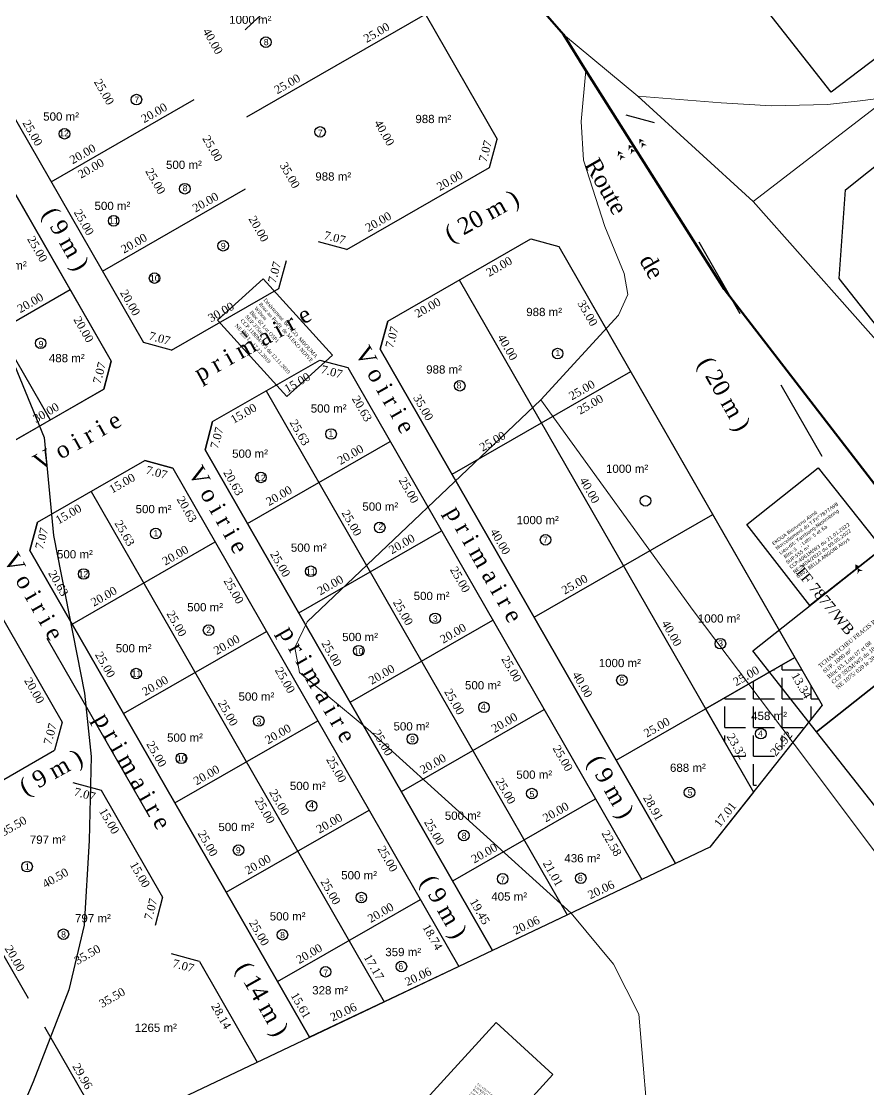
# Model space of a CAD drawing. Header units: millimetres. Extents: x 587399 to 927168, y 438565 to 1444955.
# Drawn here: x 589322.8 to 589528.3, y 444132 to 444391.2 of the extents above; entities that cross this region are included whole.
import ezdxf
from ezdxf.enums import TextEntityAlignment as Align

# ---------------------------------------------------------------- set-up
doc = ezdxf.new("R2010")
doc.units = ezdxf.units.MM
doc.header["$LTSCALE"] = 2
for name, color, linetype, lineweight in [('cH2O_intermitent', 140, 'Continuous', 30), ('drains_fossés', 120, 'Continuous', 20), ('Numérotation', 6, 'Continuous', 9), ('Roads_main1', 10, 'Continuous', 100), ('Roads_others', 24, 'Continuous', 9)]:
    doc.layers.add(name, color=color, linetype=linetype, lineweight=lineweight)
for name, color, linetype in [('Cotation Linéaire', 255, 'Continuous'), ('Cotation Surface', 7, 'Continuous'), ('Div_Cont', 1, 'Continuous'), ('EdfHT_s', 7, 'Continuous'), ('end maj 26 02 2021', 7, 'Continuous')]:
    doc.layers.add(name, color=color, linetype=linetype)
doc.styles.get("Standard").update_dxf_attribs({"font": 'arial.ttf'})
doc.styles.add('Times 1.0', font='times.ttf', dxfattribs={"width": 0.99, "height": 1})
doc.styles.add('Times 5.0', font='times.ttf', dxfattribs={"width": 0.99, "height": 2.5})

# ---------------------------------------------------------------- blocks, each defined once
blk = doc.blocks.new('GeoEdfHT')
for points in [[(-0.75, 0), (0, 0.5), (0, -0.5), (-0.25, 0)], [(0, 0), (0.75, 0.5), (0.75, -0.5), (0.5, 0)]]:
    blk.add_solid(points)

msp = doc.modelspace()

# ---------------------------------------------------------------- hatches: boundary and pattern name
h = msp.add_hatch()
h.set_pattern_fill('ANGLE', color=5, style=0)
h.set_pattern_definition([(1e-12, (2082.8274, -15379.142), (-2e-13, 6.985), [5.08, -1.905]), (90, (2082.8274, -15379.142), (-6.985, -2e-13), [5.08, -1.905])])
h.paths.add_polyline_path([(589517.079, 444225.312), (589515.846, 444227.459), (589514.888, 444226.689), (589512.95, 444225.038), (589511.016, 444223.294), (589509.109, 444221.469), (589507.249, 444219.574), (589505.459, 444217.622), (589503.757, 444215.624), (589502.15, 444213.592), (589500.642, 444211.538), (589499.236, 444209.473), (589498.249, 444207.902), (589500.261, 444204.4), (589501.153, 444206.019), (589502.301, 444207.906), (589503.545, 444209.771), (589504.88, 444211.608), (589506.303, 444213.414), (589507.81, 444215.183), (589509.396, 444216.912), (589511.049, 444218.59), (589512.754, 444220.208), (589513.72, 444221.065)])
h.paths.add_polyline_path([(589512.95, 444225.038), (589514.888, 444226.689), (589515.846, 444227.459), (589514.042, 444230.599), (589513.509, 444230.156), (589511.402, 444228.321), (589509.279, 444226.38), (589507.169, 444224.347), (589505.102, 444222.236), (589503.108, 444220.06), (589502.683, 444219.561, -0.2957019), (589503.442, 444218.39, -0.7430948), (589501.089, 444217.681), (589499.419, 444215.577), (589497.738, 444213.305), (589496.322, 444211.257), (589498.249, 444207.902), (589499.236, 444209.473), (589500.642, 444211.538), (589502.15, 444213.592), (589503.757, 444215.624), (589505.459, 444217.622), (589507.249, 444219.574), (589509.109, 444221.469), (589511.016, 444223.294)])
h.paths.add_polyline_path([(589511.402, 444228.321), (589513.509, 444230.156), (589514.042, 444230.599), (589512.248, 444233.723), (589512.13, 444233.623), (589509.853, 444231.604), (589507.541, 444229.467), (589505.229, 444227.226), (589502.956, 444224.898), (589500.757, 444222.498), (589498.665, 444220.045), (589496.689, 444217.561), (589494.835, 444215.073), (589494.448, 444214.52), (589496.322, 444211.257), (589497.738, 444213.305), (589499.419, 444215.577), (589501.089, 444217.681, -0.1473845), (589500.876, 444218.39, -0.5435649), (589502.683, 444219.561), (589503.108, 444220.06), (589505.102, 444222.236), (589507.169, 444224.347), (589509.279, 444226.38)])
h.paths.add_polyline_path([(589509.853, 444231.604), (589512.13, 444233.623), (589512.248, 444233.723), (589510.437, 444236.875), (589510.113, 444236.689), (589508.865, 444235.587), (589506.672, 444233.587), (589504.432, 444231.462), (589502.176, 444229.219), (589499.937, 444226.867), (589497.749, 444224.415), (589495.64, 444221.875), (589493.622, 444219.278), (589492.553, 444217.818), (589494.448, 444214.52), (589494.835, 444215.073), (589496.689, 444217.561), (589498.665, 444220.045), (589500.757, 444222.498), (589502.956, 444224.898), (589505.229, 444227.226), (589507.541, 444229.467)])
h.paths.add_polyline_path([(589502.176, 444229.219), (589504.432, 444231.462), (589506.672, 444233.587), (589508.865, 444235.587), (589510.113, 444236.689), (589497.084, 444229.202), (589496.65, 444228.733), (589494.613, 444226.38), (589492.62, 444223.909), (589490.686, 444221.354), (589490.595, 444221.227), (589492.553, 444217.818), (589493.622, 444219.278), (589495.64, 444221.875), (589497.749, 444224.415), (589499.937, 444226.867)])
h.paths.add_polyline_path([(589494.613, 444226.38), (589496.65, 444228.733), (589497.084, 444229.202), (589488.761, 444224.42), (589490.595, 444221.227), (589490.686, 444221.354), (589492.62, 444223.909)])
h.paths.add_polyline_path([(589505.992, 444212.076), (589510.704, 444218.034), (589508.309, 444219.929), (589503.597, 444213.971)], flags=24)
h.paths.add_polyline_path([(589505.992, 444212.076), (589510.704, 444218.034), (589508.309, 444219.929), (589503.597, 444213.971)], flags=25)
h.paths.add_polyline_path([(589499.481, 444221.159), (589508.847, 444221.159), (589508.847, 444224.204), (589499.481, 444224.204)], flags=8)
h.paths.add_polyline_path([(589493.098, 444217.843), (589496.881, 444211.256), (589499.53, 444212.778), (589495.746, 444219.364)], flags=24)
h.paths.add_polyline_path([(589508.789, 444232.619), (589512.572, 444226.032), (589515.221, 444227.554), (589511.437, 444234.14)], flags=9)
h.paths.add_polyline_path([(589499.481, 444221.159), (589508.847, 444221.159), (589508.847, 444224.204), (589499.481, 444224.204)], flags=24)
h.paths.add_polyline_path([(589493.098, 444217.843), (589496.881, 444211.256), (589499.53, 444212.778), (589495.746, 444219.364)], flags=9)
h.paths.add_polyline_path([(589508.789, 444232.619), (589512.572, 444226.032), (589515.221, 444227.554), (589511.437, 444234.14)], flags=24)

# ---------------------------------------------------------------- linework, layer by layer
at = {"color": 7}
for p, q in [((589237.825, 444494.631), (589344.571, 444308.801)), ((589237.825, 444494.631), (589344.571, 444308.801)), ((589224.153, 444478.28), (589329.72, 444294.502)), ((589224.153, 444478.28), (589329.72, 444294.502)), ((589376.212, 444470.542), (589438.213, 444362.608)), ((589376.212, 444470.542), (589438.213, 444362.608)), ((589280.15, 444439.018), (589352.374, 444313.285)), ((589280.15, 444439.018), (589352.374, 444313.285)), ((589377.427, 444368.047), (589420.78, 444392.957)), ((589377.427, 444368.047), (589420.78, 444392.957)), ((589329.96, 444352.306), (589364.642, 444372.234)), ((589329.96, 444352.306), (589364.642, 444372.234)), ((589469.423, 444368.497), (589476.25, 444366.652)), ((589436.368, 444355.781), (589438.213, 444362.608)), ((589436.368, 444355.781), (589438.213, 444362.608)), ((589401.686, 444335.853), (589436.368, 444355.781)), ((589401.686, 444335.853), (589436.368, 444355.781)), ((589342.412, 444330.628), (589377.095, 444350.556)), ((589342.412, 444330.628), (589377.095, 444350.556)), ((589401.686, 444335.853), (589394.86, 444337.697)), ((589401.686, 444335.853), (589394.86, 444337.697)), ((589411.648, 444318.51), (589446.33, 444338.439)), ((589411.648, 444318.51), (589446.33, 444338.439)), ((589487.108, 444337.716), (589497.07, 444320.374)), ((589453.156, 444336.594), (589517.079, 444225.312)), ((589453.156, 444336.594), (589517.079, 444225.312)), ((589385.212, 444326.387), (589387.056, 444333.214)), ((589385.212, 444326.387), (589387.056, 444333.214)), ((589428.989, 444328.475), (589500.378, 444204.197)), ((589428.989, 444328.475), (589500.378, 444204.197)), ((589299.926, 444306.216), (589334.609, 444326.144)), ((589299.926, 444306.216), (589334.609, 444326.144)), ((589359.2, 444311.441), (589385.212, 444326.387)), ((589359.2, 444311.441), (589385.212, 444326.387)), ((589411.648, 444318.51), (589409.803, 444311.684)), ((589411.648, 444318.51), (589409.803, 444311.684)), ((589359.2, 444311.441), (589352.374, 444313.285)), ((589359.2, 444311.441), (589352.374, 444313.285)), ((589409.803, 444311.684), (589481.484, 444186.896)), ((589409.803, 444311.684), (589481.484, 444186.896)), ((589342.726, 444301.975), (589344.571, 444308.801)), ((589342.726, 444301.975), (589344.571, 444308.801)), ((589369.162, 444294.098), (589395.174, 444309.044)), ((589369.162, 444294.098), (589395.174, 444309.044)), ((589395.174, 444309.044), (589401.999, 444307.2)), ((589395.174, 444309.044), (589401.999, 444307.2)), ((589401.999, 444307.2), (589473.33, 444183.024)), ((589401.999, 444307.2), (589473.33, 444183.024)), ((589427.236, 444281.335), (589470.589, 444306.245)), ((589427.236, 444281.335), (589470.589, 444306.245)), ((589316.714, 444287.029), (589342.726, 444301.975)), ((589316.714, 444287.029), (589342.726, 444301.975)), ((589382.167, 444301.574), (589455.208, 444174.418)), ((589382.167, 444301.574), (589455.208, 444174.418)), ((589507.032, 444303.031), (589516.994, 444285.688)), ((589507.032, 444303.031), (589516.994, 444285.688)), ((589369.162, 444294.098), (589367.317, 444287.272)), ((589369.162, 444294.098), (589367.317, 444287.272)), ((589367.317, 444287.272), (589437.087, 444165.812)), ((589367.317, 444287.272), (589437.087, 444165.812)), ((589326.676, 444269.686), (589352.688, 444284.632)), ((589326.676, 444269.686), (589352.688, 444284.632)), ((589359.514, 444282.788), (589352.688, 444284.632)), ((589359.514, 444282.788), (589352.688, 444284.632)), ((589359.514, 444282.788), (589428.932, 444161.94)), ((589359.514, 444282.788), (589428.932, 444161.94)), ((589339.681, 444277.161), (589410.81, 444153.334)), ((589339.681, 444277.161), (589410.81, 444153.334)), ((589447.16, 444246.65), (589490.513, 444271.56)), ((589447.16, 444246.65), (589490.513, 444271.56)), ((589326.676, 444269.686), (589324.831, 444262.86)), ((589326.676, 444269.686), (589324.831, 444262.86)), ((589324.831, 444262.86), (589392.689, 444144.729)), ((589324.831, 444262.86), (589392.689, 444144.729)), ((589312.692, 444255.885), (589332.616, 444221.2)), ((589312.692, 444255.885), (589332.616, 444221.2)), ((589467.084, 444211.965), (589510.437, 444236.875)), ((589467.084, 444211.965), (589510.437, 444236.875)), ((589517.079, 444225.312), (589489.827, 444190.858)), ((589517.079, 444225.312), (589489.827, 444190.858)), ((589332.616, 444221.2), (589330.772, 444214.373)), ((589332.616, 444221.2), (589330.772, 444214.373)), ((589221.386, 444151.521), (589330.772, 444214.373)), ((589221.386, 444151.521), (589330.772, 444214.373)), ((589335.254, 444206.569), (589342.08, 444204.725)), ((589335.254, 444206.569), (589342.08, 444204.725)), ((589342.08, 444204.725), (589357.023, 444178.711)), ((589342.08, 444204.725), (589357.023, 444178.711)), ((589489.827, 444190.858), (589390.965, 444143.91)), ((589489.827, 444190.858), (589390.965, 444143.91)), ((589357.023, 444178.711), (589355.178, 444171.884)), ((589357.023, 444178.711), (589355.178, 444171.884)), ((589365.989, 444163.103), (589359.163, 444164.947)), ((589365.989, 444163.103), (589359.163, 444164.947)), ((589365.989, 444163.103), (589380.004, 444138.705)), ((589365.989, 444163.103), (589380.004, 444138.705)), ((589390.965, 444143.91), (589270.827, 444086.858)), ((589390.965, 444143.91), (589270.827, 444086.858))]:
    msp.add_line(p, q, dxfattribs=at)
at = {"color": 7, "flags": 128}
for points in [[(589231.474, 444495.649), (589237.825, 444494.631), (589344.571, 444308.801), (589342.726, 444301.975), (589316.714, 444287.029), (589309.888, 444288.873), (589224.684, 444437.202), (589222.381, 444446.534), (589223.323, 444471.652), (589225.675, 444490.445), (589231.474, 444495.649)], [(589395.174, 444309.044), (589401.999, 444307.2), (589473.33, 444183.024), (589437.087, 444165.812), (589367.317, 444287.272), (589369.162, 444294.098)], [(589352.688, 444284.632), (589359.514, 444282.788), (589428.932, 444161.94), (589392.689, 444144.729), (589324.831, 444262.86), (589326.676, 444269.686)]]:
    msp.add_lwpolyline(points, close=True, dxfattribs=at)
at = {"flags": 128}
for points in [[(589508.97, 444474.33), (589527.97, 444474.33), (589532.97, 444469.33), (589532.97, 444422.33), (589507.97, 444422.33), (589507.97, 444416.33), (589532.97, 444416.33), (589532.97, 444384.506), (589519.21, 444374.05), (589473.92, 444431.73), (589462.83, 444430.49), (589460.08, 444451.36), (589453.304, 444457.211)], [(589446.33, 444338.439), (589453.156, 444336.594), (589510.437, 444236.875), (589488.761, 444224.42), (589500.378, 444204.197), (589489.827, 444190.858), (589481.484, 444186.896), (589409.803, 444311.684), (589411.648, 444318.51)]]:
    msp.add_lwpolyline(points, close=True, dxfattribs=at)
at = {"color": 5, "flags": 128}
for points in [[(589602.839, 444414.27), (589656.729, 444345.479), (589710.619, 444276.689), (589778.442, 444230.53), (589749.287, 444121.027), (589724.249, 444123.133), (589630.319, 444190.739), (589575.749, 444259.769), (589521.179, 444328.799), (589522.689, 444350.369)], [(589516.071, 444282.904), (589531.574, 444263.292), (589514.08, 444249.463), (589498.749, 444269.17)]]:
    msp.add_lwpolyline(points, close=True, dxfattribs=at)
at = {"color": 7, "flags": 128}
for points in [[(589446.33, 444338.439), (589453.156, 444336.594)], [(589360.01, 444201.619), (589335.105, 444244.975)], [(589353.94, 444198.132), (589329.035, 444241.488)]]:
    msp.add_lwpolyline(points, dxfattribs=at)
at = {"color": 7}
for centre in [(589382.074, 444386.155), (589382.074, 444386.155), (589350.678, 444372.226), (589350.678, 444372.226), (589333.23, 444363.937), (589333.23, 444363.937), (589395.235, 444364.388), (589395.235, 444364.388), (589362.409, 444350.605), (589362.409, 444350.605), (589345.145, 444342.811), (589345.145, 444342.811), (589371.717, 444336.773), (589371.717, 444336.773), (589355.071, 444328.923), (589355.071, 444328.923), (589327.428, 444313.127), (589327.428, 444313.127), (589452.871, 444310.619), (589452.871, 444310.619), (589429.125, 444302.808), (589429.125, 444302.808), (589397.895, 444291.107), (589397.895, 444291.107), (589380.878, 444280.568), (589380.878, 444280.568), (589474.181, 444274.875), (589474.181, 444274.875), (589355.357, 444266.955), (589355.357, 444266.955), (589409.699, 444268.416), (589409.699, 444268.416), (589449.938, 444265.429), (589449.938, 444265.429), (589337.879, 444257.146), (589337.879, 444257.146), (589392.986, 444257.795), (589392.986, 444257.795), (589423.158, 444246.389), (589423.158, 444246.389), (589368.185, 444243.513), (589368.185, 444243.513), (589492.348, 444240.231), (589492.348, 444240.231), (589404.621, 444238.526), (589404.621, 444238.526), (589350.624, 444232.979), (589350.624, 444232.979), (589468.452, 444231.377), (589468.452, 444231.377), (589434.989, 444224.799), (589434.989, 444224.799), (589380.346, 444221.477), (589380.346, 444221.477), (589417.624, 444217.1), (589417.624, 444217.1), (589502.159, 444218.39), (589502.159, 444218.39), (589361.578, 444212.424), (589361.578, 444212.424), (589446.605, 444203.866), (589446.605, 444203.866), (589484.856, 444204.144), (589484.856, 444204.144), (589393.174, 444200.864), (589393.174, 444200.864), (589430.112, 444193.699), (589430.112, 444193.699), (589375.454, 444190.134), (589375.454, 444190.134), (589324.138, 444186.135), (589324.138, 444186.135), (589439.524, 444183.183), (589439.524, 444183.183), (589458.47, 444183.316), (589458.47, 444183.316), (589405.24, 444178.636), (589405.24, 444178.636), (589332.969, 444169.734), (589332.969, 444169.734), (589386.098, 444169.607), (589386.098, 444169.607), (589396.561, 444160.63), (589396.561, 444160.63), (589414.973, 444161.902), (589414.973, 444161.902)]:
    msp.add_circle(centre, 1.283, dxfattribs=at)
at = {"layer": 'cH2O_intermitent'}
msp.add_lwpolyline([(589220.081, 444469.647), (589229.036, 444462.592), (589238.205, 444452.43), (589249.565, 444437.33), (589260.162, 444419.984), (589269.225, 444404.097), (589271.671, 444399.998), (589280.856, 444384.552), (589293.305, 444369.342), (589299.445, 444357.056), (589305.909, 444342.956), (589319.094, 444312.746), (589328.308, 444290.248), (589330.518, 444266.505), (589338.105, 444228.219), (589339.73, 444212.843), (589339.195, 444192.513), (589338.005, 444171.906), (589334.268, 444156.271), (589325.597, 444133.899), (589319.063, 444118.483)], dxfattribs=at)
msp.add_lwpolyline([(589220.081, 444469.647), (589229.036, 444462.592), (589238.205, 444452.43), (589249.565, 444437.33), (589260.162, 444419.984), (589269.225, 444404.097), (589271.671, 444399.998), (589280.856, 444384.552), (589293.305, 444369.342), (589299.445, 444357.056), (589305.909, 444342.956), (589319.094, 444312.746), (589328.308, 444290.248), (589330.518, 444266.505), (589338.105, 444228.219), (589339.73, 444212.843), (589339.195, 444192.513), (589338.005, 444171.906), (589334.268, 444156.271), (589325.597, 444133.899), (589319.063, 444118.483)], dxfattribs=at)
at = {"layer": 'Div_Cont', "color": 7}
for p, q in [((589377.591, 444269.387), (589412.273, 444289.315)), ((589377.591, 444269.387), (589412.273, 444289.315)), ((589377.591, 444269.387), (589412.273, 444289.315)), ((589377.591, 444269.387), (589412.273, 444289.315)), ((589390.043, 444247.709), (589424.725, 444267.637)), ((589390.043, 444247.709), (589424.725, 444267.637)), ((589335.105, 444244.975), (589369.787, 444264.903)), ((589335.105, 444244.975), (589369.787, 444264.903)), ((589335.105, 444244.975), (589369.787, 444264.903)), ((589335.105, 444244.975), (589369.787, 444264.903)), ((589402.495, 444226.031), (589437.178, 444245.959)), ((589402.495, 444226.031), (589437.178, 444245.959)), ((589347.557, 444223.297), (589382.239, 444243.225)), ((589347.557, 444223.297), (589382.239, 444243.225)), ((589414.948, 444204.353), (589449.63, 444224.281)), ((589414.948, 444204.353), (589449.63, 444224.281)), ((589360.01, 444201.619), (589394.692, 444221.547)), ((589360.01, 444201.619), (589394.692, 444221.547)), ((589427.4, 444182.675), (589462.083, 444202.603)), ((589427.4, 444182.675), (589462.083, 444202.603)), ((589372.462, 444179.941), (589407.144, 444199.869)), ((589372.462, 444179.941), (589407.144, 444199.869)), ((589304.474, 444188.883), (589324.398, 444154.198)), ((589304.474, 444188.883), (589324.398, 444154.198)), ((589384.914, 444158.263), (589419.597, 444178.191)), ((589384.914, 444158.263), (589419.597, 444178.191)), ((589328.383, 444147.261), (589343.308, 444121.278)), ((589328.383, 444147.261), (589343.308, 444121.278))]:
    msp.add_line(p, q, dxfattribs=at)
at = {"layer": 'drains_fossés'}
msp.add_lwpolyline([(589397.867, 444405.605), (589391.011, 444400.812), (589390.012, 444400.004), (589380.217, 444392.112), (589377.056, 444389.169)], dxfattribs=at)
at = {"layer": 'end maj 26 02 2021', "color": 150, "lineweight": -3, "flags": 128}
for points in [[(589381.403, 444328.773), (589398.243, 444310.243), (589387.128, 444300.167), (589370.333, 444318.693)], [(589381.403, 444328.773), (589398.243, 444310.243), (589387.128, 444300.167), (589370.333, 444318.693)], [(589531.574, 444263.292), (589547.077, 444243.68), (589515.698, 444218.874), (589500.194, 444238.486)], [(589531.574, 444263.292), (589547.077, 444243.68), (589515.698, 444218.874), (589500.194, 444238.486)], [(589547.077, 444243.68), (589577.811, 444204.667), (589546.112, 444180.279), (589515.698, 444218.874)], [(589547.077, 444243.68), (589577.811, 444204.667), (589546.112, 444180.279), (589515.698, 444218.874)]]:
    msp.add_lwpolyline(points, close=True, dxfattribs=at)
at = {"layer": 'end maj 26 02 2021', "color": 3}
msp.add_lwpolyline([(589437.916, 444148.291), (589451.714, 444135.714), (589433.749, 444116.003), (589419.782, 444128.386), (589421.075, 444129.814)], close=True, dxfattribs=at)
msp.add_lwpolyline([(589437.916, 444148.291), (589451.714, 444135.714), (589433.749, 444116.003), (589419.782, 444128.386), (589421.075, 444129.814)], close=True, dxfattribs=at)
at = {"layer": 'Roads_main1'}
msp.add_lwpolyline([(589145.18, 444594.325), (589180.911, 444598.207), (589201.749, 444597.774), (589224.82, 444594.956), (589255.961, 444582.749), (589285.898, 444563.698), (589402.146, 444444.765), (589435.374, 444409.743), (589454.312, 444388.029), (589459.672, 444379.301), (589493.228, 444326.249), (589545.705, 444258.271), (589602.555, 444190.872), (589620.268, 444173.998), (589654.502, 444143.023), (589669.545, 444131.497), (589713.342, 444106.402)], dxfattribs=at)
at = {"layer": 'Roads_others'}
msp.add_line((589533.225, 444372.785), (589500.279, 444347.548), dxfattribs=at)
for points in [[(589454.312, 444388.029), (589472.334, 444373.034), (589500.279, 444347.548), (589536.421, 444306.77), (589580.548, 444251.496), (589623.527, 444200.797)], [(589459.672, 444379.301), (589458.574, 444366.952), (589459.105, 444357.567), (589464.327, 444341.454), (589469.034, 444330.062), (589469.894, 444324.966), (589467.59, 444319.956), (589448.771, 444299.376), (589392.118, 444245.495), (589389.094, 444239.335), (589390.254, 444233.212), (589406.798, 444219.476), (589456.121, 444174.864), (589466.446, 444162.504), (589472.531, 444150.327), (589475.384, 444117.056)], [(589472.334, 444373.034), (589492.517, 444371.462), (589504.719, 444370.7), (589518.34, 444371.046), (589526.232, 444371.905), (589533.225, 444372.785)], [(589448.771, 444299.376), (589485.712, 444248.296), (589512.99, 444212.24), (589575.451, 444128.894)]]:
    msp.add_lwpolyline(points, dxfattribs=at)

# ---------------------------------------------------------------- block references
at = {"layer": 'EdfHT_s', "color": 7}
for p, xscale, yscale, zscale, rotation in [((589470.691, 444360.274), 1.4999999999976, 1.4999999999976, 1.4999999999976, 299.8746158242668), ((589473.292, 444361.768), 1.4999999999976, 1.4999999999976, 1.4999999999976, 299.8746158242668), ((589468.089, 444358.779), 1.4999999999976, 1.4999999999976, 1.4999999999976, 299.8746158242668), ((589525.692, 444258.501), 1.499999999969592, 1.499999999969592, 1.499999999969592, 299.8742377297549)]:
    msp.add_blockref('GeoEdfHT', p, dxfattribs=dict(at, xscale=xscale, yscale=yscale, zscale=zscale, rotation=rotation))

# ---------------------------------------------------------------- texts
at = {"color": 7, "style": 'Times 5.0', "width": 0.99}
msp.add_text('7.07', height=2, rotation=74.87783, dxfattribs=at).set_placement((589342.65, 444305.658), align=Align.CENTER)
msp.add_text('7.07', height=2, rotation=74.87783, dxfattribs=at).set_placement((589342.65, 444305.658), align=Align.CENTER)
at = {"insert": (589504.76, 444264.731), "char_height": 0.85, "width": 32.67669, "attachment_point": 1, "rotation": 36.44681}
msp.add_mtext('{\\fVerdana|b0|i0|c0|p34;EKOUA Bienvenu Aimé\\P\\C1;Morcellement du T.Fn%%D7877/WB\\P\\C256;Lieu-dit: Yambong-Nkolmbong\\P Bloc:3   ; Lots: 5 et 6a\\C1;\\P\\C256;SUP:555 m²\\PCCP:4061M/W3 du 21.01.2022\\PNE:5404/2022 du 09.05.2022\\P\\C1;Géo : BELLA ANGONI Aloys}', dxfattribs=at)
at = {"layer": 'Cotation Linéaire', "color": 7, "style": 'Times 5.0', "width": 0.99}
for s, rotation, p in [('V o i r i e              p r i m a i r e                         ( 9 m )', 299.62149, (589271.303, 444443.906)), ('V o i r i e              p r i m a i r e                         ( 9 m )', 299.62149, (589271.303, 444443.906)), ('Route        de               ( 20 m )', 299.68244, (589459.264, 444356.541, 89)), ('V o i r i e              p r i m a i r e                         ( 20 m )', 29.09677, (589327.108, 444281.962)), ('V o i r i e              p r i m a i r e                         ( 20 m )', 29.09677, (589327.108, 444281.962)), ('V o i r i e              p r i m a i r e                         ( 9 m )', 299.62149, (589403.521, 444311.004)), ('V o i r i e              p r i m a i r e                         ( 9 m )', 299.62149, (589403.521, 444311.004)), ('V o i r i e              p r i m a i r e                         ( 9 m )', 299.62149, (589363.037, 444281.881)), ('V o i r i e              p r i m a i r e                         ( 9 m )', 299.62149, (589363.037, 444281.881)), ('V o i r i e              p r i m a i r e                         ( 14 m )', 299.62149, (589318.23, 444260.824)), ('V o i r i e              p r i m a i r e                         ( 14 m )', 299.62149, (589318.23, 444260.824)), ('V o i r i e              p r i m a i r e                         ( 9 m )', 29.09677, (589223.916, 444147.774)), ('V o i r i e              p r i m a i r e                         ( 9 m )', 29.09677, (589223.916, 444147.774))]:
    msp.add_text(s, height=4.08661, rotation=rotation, dxfattribs=at).set_placement(p)
for s, rotation, p in [('40.00', 299.87425, (589368.362, 444385.904)), ('40.00', 299.87425, (589368.362, 444385.904)), ('25.00', 29.88142, (589409.426, 444387.626)), ('25.00', 29.88142, (589409.426, 444387.626)), ('25.00', 29.88142, (589409.426, 444387.626)), ('25.00', 29.88142, (589409.426, 444387.626)), ('25.00', 29.88142, (589409.426, 444387.626)), ('25.00', 29.88142, (589409.426, 444387.626)), ('25.00', 299.87425, (589341.972, 444373.624)), ('25.00', 299.87425, (589341.972, 444373.624)), ('25.00', 299.87425, (589341.972, 444373.624)), ('25.00', 299.87425, (589341.972, 444373.624)), ('25.00', 29.88142, (589387.75, 444375.171)), ('25.00', 29.88142, (589387.75, 444375.171)), ('20.00', 29.88142, (589355.456, 444368.149)), ('20.00', 29.88142, (589355.456, 444368.149)), ('20.00', 29.88142, (589355.456, 444368.149)), ('20.00', 29.88142, (589355.456, 444368.149)), ('25.00', 299.87425, (589324.63, 444363.66)), ('25.00', 299.87425, (589324.63, 444363.66)), ('40.00', 299.87425, (589409.962, 444363.675)), ('40.00', 299.87425, (589409.962, 444363.675)), ('20.00', 29.88142, (589338.115, 444358.185)), ('20.00', 29.88142, (589338.115, 444358.185)), ('7.07', 74.87783, (589436.292, 444359.464)), ('7.07', 74.87783, (589436.292, 444359.464)), ('25.00', 299.87425, (589354.424, 444351.946)), ('25.00', 299.87425, (589354.424, 444351.946)), ('35.00', 299.87425, (589387.04, 444353.387)), ('35.00', 299.87425, (589387.04, 444353.387)), ('20.00', 29.88142, (589427.182, 444351.696)), ('20.00', 29.88142, (589427.182, 444351.696)), ('20.00', 29.88142, (589367.909, 444346.471)), ('20.00', 29.88142, (589367.909, 444346.471)), ('25.00', 299.87425, (589337.083, 444341.982)), ('25.00', 299.87425, (589337.083, 444341.982)), ('25.00', 299.87425, (589337.083, 444341.982)), ('25.00', 299.87425, (589337.083, 444341.982)), ('20.00', 29.88142, (589409.841, 444341.732)), ('20.00', 29.88142, (589409.841, 444341.732)), ('7.07', 344.87783, (589398.543, 444337.774)), ('7.07', 344.87783, (589398.543, 444337.774)), ('20.00', 29.88142, (589350.567, 444336.507)), ('20.00', 29.88142, (589350.567, 444336.507)), ('20.00', 29.88142, (589350.567, 444336.507)), ('20.00', 29.88142, (589350.567, 444336.507)), ('7.07', 74.87783, (589385.136, 444330.07)), ('7.07', 74.87783, (589385.136, 444330.07)), ('20.00', 29.88142, (589325.423, 444322.059)), ('20.00', 29.88142, (589325.423, 444322.059)), ('20.00', 29.88142, (589325.423, 444322.059)), ('20.00', 29.88142, (589325.423, 444322.059)), ('20.00', 299.87425, (589348.29, 444322.472)), ('20.00', 299.87425, (589348.29, 444322.472)), ('30.00', 29.88142, (589371.691, 444319.811)), ('30.00', 29.88142, (589371.691, 444319.811)), ('7.07', 344.87783, (589356.057, 444313.361)), ('7.07', 344.87783, (589356.057, 444313.361)), ('40.00', 299.87425, (589439.848, 444311.647)), ('40.00', 299.87425, (589439.848, 444311.647)), ('25.00', 29.88142, (589459.236, 444300.914)), ('25.00', 29.88142, (589459.236, 444300.914)), ('30.00', 29.88142, (589329.205, 444295.398)), ('30.00', 29.88142, (589329.205, 444295.398)), ('35.00', 299.87425, (589419.417, 444297.024)), ('35.00', 299.87425, (589419.417, 444297.024)), ('35.00', 299.87425, (589419.417, 444297.024)), ('35.00', 299.87425, (589419.417, 444297.024)), ('25.63', 299.87425, (589389.447, 444290.976)), ('25.63', 299.87425, (589389.447, 444290.976)), ('25.63', 299.87425, (589389.447, 444290.976)), ('25.63', 299.87425, (589389.447, 444290.976)), ('25.00', 29.88142, (589437.559, 444288.459)), ('25.00', 29.88142, (589437.559, 444288.459)), ('25.00', 29.88142, (589437.559, 444288.459)), ('25.00', 29.88142, (589437.559, 444288.459)), ('20.00', 29.88142, (589403.087, 444285.23)), ('20.00', 29.88142, (589403.087, 444285.23)), ('20.00', 29.88142, (589403.087, 444285.23)), ('20.00', 29.88142, (589403.087, 444285.23)), ('20.63', 299.87425, (589373.351, 444278.845)), ('20.63', 299.87425, (589373.351, 444278.845)), ('20.00', 29.88142, (589385.746, 444275.266)), ('20.00', 29.88142, (589385.746, 444275.266)), ('40.00', 299.87425, (589459.772, 444276.962)), ('40.00', 299.87425, (589459.772, 444276.962)), ('40.00', 299.87425, (589459.772, 444276.962)), ('40.00', 299.87425, (589459.772, 444276.962)), ('25.00', 299.87425, (589402.055, 444269.027)), ('25.00', 299.87425, (589402.055, 444269.027)), ('25.63', 299.87425, (589346.961, 444266.564)), ('25.63', 299.87425, (589346.961, 444266.564)), ('40.00', 299.87425, (589438.095, 444264.507)), ('40.00', 299.87425, (589438.095, 444264.507)), ('20.00', 29.88142, (589415.539, 444263.552)), ('20.00', 29.88142, (589415.539, 444263.552)), ('20.00', 29.88142, (589360.601, 444260.818)), ('20.00', 29.88142, (589360.601, 444260.818)), ('25.00', 299.87425, (589384.714, 444259.063)), ('25.00', 299.87425, (589384.714, 444259.063)), ('20.63', 299.87425, (589330.865, 444254.432)), ('20.63', 299.87425, (589330.865, 444254.432)), ('25.00', 29.88142, (589457.483, 444253.774)), ('25.00', 29.88142, (589457.483, 444253.774)), ('20.00', 29.88142, (589398.198, 444253.588)), ('20.00', 29.88142, (589398.198, 444253.588)), ('20.00', 29.88142, (589343.26, 444250.854)), ('20.00', 29.88142, (589343.26, 444250.854)), ('25.00', 299.87425, (589414.507, 444247.349)), ('25.00', 299.87425, (589414.507, 444247.349)), ('25.00', 299.87425, (589359.569, 444244.615)), ('25.00', 299.87425, (589359.569, 444244.615)), ('25.00', 299.87425, (589359.569, 444244.615)), ('25.00', 299.87425, (589359.569, 444244.615)), ('20.00', 29.88142, (589427.992, 444241.874)), ('20.00', 29.88142, (589427.992, 444241.874)), ('40.00', 299.87425, (589479.696, 444242.278)), ('40.00', 299.87425, (589479.696, 444242.278)), ('20.00', 29.88142, (589373.054, 444239.14)), ('20.00', 29.88142, (589373.054, 444239.14)), ('20.00', 29.88142, (589373.054, 444239.14)), ('20.00', 29.88142, (589373.054, 444239.14)), ('25.00', 299.87425, (589397.166, 444237.385)), ('25.00', 299.87425, (589397.166, 444237.385)), ('25.00', 299.87425, (589342.228, 444234.651)), ('25.00', 299.87425, (589342.228, 444234.651)), ('20.00', 29.88142, (589410.651, 444231.91)), ('20.00', 29.88142, (589410.651, 444231.91)), ('25.00', 29.88142, (589499.084, 444231.544)), ('25.00', 29.88142, (589499.084, 444231.544)), ('20.00', 29.88142, (589355.712, 444229.176)), ('20.00', 29.88142, (589355.712, 444229.176)), ('40.00', 299.87425, (589458.019, 444229.822)), ('40.00', 299.87425, (589458.019, 444229.822)), ('25.00', 299.87425, (589426.96, 444225.671)), ('25.00', 299.87425, (589426.96, 444225.671)), ('25.00', 299.87425, (589426.96, 444225.671)), ('25.00', 299.87425, (589426.96, 444225.671)), ('25.00', 299.87425, (589372.021, 444222.937)), ('25.00', 299.87425, (589372.021, 444222.937)), ('25.00', 299.87425, (589372.021, 444222.937)), ('25.00', 299.87425, (589372.021, 444222.937)), ('20.00', 29.88142, (589440.444, 444220.196)), ('20.00', 29.88142, (589440.444, 444220.196)), ('20.00', 29.88142, (589440.444, 444220.196)), ('20.00', 29.88142, (589440.444, 444220.196)), ('7.07', 74.87783, (589330.695, 444218.056)), ('7.07', 74.87783, (589330.695, 444218.056)), ('20.00', 29.88142, (589385.506, 444217.462)), ('20.00', 29.88142, (589385.506, 444217.462)), ('20.00', 29.88142, (589385.506, 444217.462)), ('20.00', 29.88142, (589385.506, 444217.462)), ('25.00', 29.88142, (589477.407, 444219.089)), ('25.00', 29.88142, (589477.407, 444219.089)), ('25.00', 299.87425, (589409.619, 444215.707)), ('25.00', 299.87425, (589409.619, 444215.707)), ('23.32', 299.87425, (589495.466, 444214.823)), ('23.32', 299.87425, (589495.466, 444214.823)), ('26.92', 51.65714, (589507.917, 444215.396)), ('26.92', 51.65714, (589507.917, 444215.396)), ('25.00', 299.87425, (589354.68, 444212.973)), ('25.00', 299.87425, (589354.68, 444212.973)), ('20.00', 29.88142, (589423.103, 444210.232)), ('20.00', 29.88142, (589423.103, 444210.232)), ('20.00', 29.88142, (589368.165, 444207.498)), ('20.00', 29.88142, (589368.165, 444207.498)), ('25.00', 299.87425, (589439.412, 444203.993)), ('25.00', 299.87425, (589439.412, 444203.993)), ('25.00', 299.87425, (589384.474, 444201.259)), ('25.00', 299.87425, (589384.474, 444201.259)), ('28.91', 299.87425, (589475.181, 444199.946)), ('28.91', 299.87425, (589475.181, 444199.946)), ('20.00', 29.88142, (589452.897, 444198.518)), ('20.00', 29.88142, (589452.897, 444198.518)), ('17.01', 51.65714, (589494.291, 444198.169)), ('20.00', 29.88142, (589397.958, 444195.784)), ('20.00', 29.88142, (589397.958, 444195.784)), ('25.00', 299.87425, (589422.071, 444194.029)), ('25.00', 299.87425, (589422.071, 444194.029)), ('25.00', 299.87425, (589367.133, 444191.295)), ('25.00', 299.87425, (589367.133, 444191.295)), ('25.00', 299.87425, (589367.133, 444191.295)), ('25.00', 299.87425, (589367.133, 444191.295)), ('20.00', 29.88142, (589435.556, 444188.554)), ('20.00', 29.88142, (589435.556, 444188.554)), ('20.00', 29.88142, (589380.617, 444185.82)), ('20.00', 29.88142, (589380.617, 444185.82)), ('20.00', 29.88142, (589380.617, 444185.82)), ('20.00', 29.88142, (589380.617, 444185.82)), ('21.01', 299.87425, (589450.872, 444184.044)), ('21.01', 299.87425, (589450.872, 444184.044)), ('40.50', 29.88142, (589331.478, 444182.526)), ('40.50', 29.88142, (589331.478, 444182.526)), ('25.00', 299.87425, (589396.926, 444179.581)), ('25.00', 299.87425, (589396.926, 444179.581)), ('20.06', 25.4023, (589463.825, 444179.655)), ('20.06', 25.4023, (589463.825, 444179.655)), ('7.07', 74.87783, (589355.102, 444175.567)), ('7.07', 74.87783, (589355.102, 444175.567)), ('20.00', 29.88142, (589410.411, 444174.106)), ('20.00', 29.88142, (589410.411, 444174.106)), ('19.45', 299.87425, (589433.14, 444174.759)), ('19.45', 299.87425, (589433.14, 444174.759)), ('20.06', 25.4023, (589445.704, 444171.049)), ('20.06', 25.4023, (589445.704, 444171.049)), ('25.00', 299.87425, (589379.585, 444169.617)), ('25.00', 299.87425, (589379.585, 444169.617)), ('20.00', 299.87425, (589320.314, 444163.384)), ('20.00', 299.87425, (589320.314, 444163.384)), ('35.50', 29.88142, (589339.273, 444163.938)), ('35.50', 29.88142, (589339.273, 444163.938)), ('20.00', 29.88142, (589393.07, 444164.142)), ('20.00', 29.88142, (589393.07, 444164.142)), ('17.17', 299.87425, (589407.43, 444161.296)), ('17.17', 299.87425, (589407.43, 444161.296)), ('20.06', 25.4023, (589419.428, 444158.571)), ('20.06', 25.4023, (589419.428, 444158.571)), ('15.61', 299.87425, (589389.699, 444152.011)), ('15.61', 299.87425, (589389.699, 444152.011)), ('20.06', 25.4023, (589401.306, 444149.966)), ('20.06', 25.4023, (589401.306, 444149.966)), ('20.06', 25.4023, (589401.306, 444149.966)), ('20.06', 25.4023, (589401.306, 444149.966)), ('20.06', 25.4023, (589401.306, 444149.966)), ('20.06', 25.4023, (589401.306, 444149.966)), ('29.96', 299.87425, (589336.742, 444134.785)), ('29.96', 299.87425, (589336.742, 444134.785)), ('29.96', 299.87425, (589336.742, 444134.785)), ('29.96', 299.87425, (589336.742, 444134.785))]:
    msp.add_text(s, height=2, rotation=rotation, dxfattribs=at).set_placement(p, align=Align.CENTER)
for s, rotation, p in [('25.00', 299.87425, (589370.001, 444360.897)), ('25.00', 299.87425, (589370.001, 444360.897)), ('20.00', 29.88142, (589339.129, 444356.421)), ('20.00', 29.88142, (589339.129, 444356.421)), ('20.00', 299.87425, (589381.208, 444341.387)), ('20.00', 299.87425, (589381.208, 444341.387)), ('25.00', 299.87425, (589327.515, 444336.485)), ('25.00', 299.87425, (589327.515, 444336.485)), ('25.00', 299.87425, (589327.515, 444336.485)), ('25.00', 299.87425, (589327.515, 444336.485)), ('20.00', 29.88142, (589438.158, 444332.59)), ('20.00', 29.88142, (589438.158, 444332.59)), ('20.00', 29.88142, (589420.817, 444322.625)), ('20.00', 29.88142, (589420.817, 444322.625)), ('20.00', 29.88142, (589420.817, 444322.625)), ('20.00', 29.88142, (589420.817, 444322.625)), ('35.00', 299.87428, (589461.006, 444320.921)), ('35.00', 299.87428, (589461.006, 444320.921)), ('20.00', 299.87425, (589338.723, 444316.975)), ('20.00', 299.87425, (589338.723, 444316.975)), ('7.07', 74.87783, (589411.691, 444314.836)), ('7.07', 74.87783, (589411.691, 444314.836)), ('7.07', 74.87783, (589411.691, 444314.836)), ('7.07', 74.87783, (589411.691, 444314.836)), ('7.07', 344.87783, (589398.326, 444307.157)), ('7.07', 344.87783, (589398.326, 444307.157)), ('7.07', 344.87783, (589398.326, 444307.157)), ('7.07', 344.87783, (589398.326, 444307.157)), ('15.00', 29.88142, (589389.169, 444304.441)), ('15.00', 29.88142, (589389.169, 444304.441)), ('15.00', 29.88142, (589389.169, 444304.441)), ('15.00', 29.88142, (589389.169, 444304.441)), ('15.00', 29.88142, (589376.163, 444296.968)), ('15.00', 29.88142, (589376.163, 444296.968)), ('20.63', 299.87425, (589406.269, 444297.76)), ('20.63', 299.87425, (589406.269, 444297.76)), ('20.63', 299.87425, (589406.269, 444297.76)), ('20.63', 299.87425, (589406.269, 444297.76)), ('25.00', 29.88142, (589460.249, 444299.15)), ('25.00', 29.88142, (589460.249, 444299.15)), ('7.07', 74.87783, (589369.205, 444290.424)), ('7.07', 74.87783, (589369.205, 444290.424)), ('7.07', 344.87783, (589355.84, 444282.745)), ('7.07', 344.87783, (589355.84, 444282.745)), ('15.00', 29.88142, (589346.683, 444280.029)), ('15.00', 29.88142, (589346.683, 444280.029)), ('25.00', 299.87425, (589417.632, 444277.978)), ('25.00', 299.87425, (589417.632, 444277.978)), ('20.63', 299.87425, (589363.783, 444273.347)), ('20.63', 299.87425, (589363.783, 444273.347)), ('15.00', 29.88142, (589333.677, 444272.556)), ('15.00', 29.88142, (589333.677, 444272.556)), ('7.07', 74.87783, (589326.719, 444266.012)), ('7.07', 74.87783, (589326.719, 444266.012)), ('25.00', 299.87425, (589430.084, 444256.3)), ('25.00', 299.87425, (589430.084, 444256.3)), ('25.00', 299.87425, (589375.146, 444253.566)), ('25.00', 299.87425, (589375.146, 444253.566)), ('25.00', 299.87425, (589375.146, 444253.566)), ('25.00', 299.87425, (589375.146, 444253.566)), ('25.00', 299.87425, (589442.537, 444234.622)), ('25.00', 299.87425, (589442.537, 444234.622)), ('25.00', 299.87425, (589442.537, 444234.622)), ('25.00', 299.87425, (589442.537, 444234.622)), ('25.00', 299.87425, (589387.599, 444231.888)), ('25.00', 299.87425, (589387.599, 444231.888)), ('25.00', 299.87425, (589387.599, 444231.888)), ('25.00', 299.87425, (589387.599, 444231.888)), ('20.00', 299.87425, (589326.768, 444229.373)), ('20.00', 299.87425, (589326.768, 444229.373)), ('13.34', 299.87428, (589512.891, 444230.596)), ('13.34', 299.87428, (589512.891, 444230.596)), ('25.00', 299.87425, (589454.989, 444212.944)), ('25.00', 299.87425, (589454.989, 444212.944)), ('25.00', 299.87425, (589400.051, 444210.21)), ('25.00', 299.87425, (589400.051, 444210.21)), ('7.07', 344.87783, (589338.406, 444204.681)), ('7.07', 344.87783, (589338.406, 444204.681)), ('25.00', 299.87425, (589382.71, 444200.246)), ('25.00', 299.87425, (589382.71, 444200.246)), ('15.00', 299.87425, (589344.949, 444197.723)), ('15.00', 299.87425, (589344.949, 444197.723)), ('35.50', 29.88142, (589320.362, 444196.859)), ('35.50', 29.88142, (589320.362, 444196.859)), ('22.58', 299.87425, (589466.839, 444192.315)), ('22.58', 299.87425, (589466.839, 444192.315)), ('25.00', 299.87425, (589412.503, 444188.532)), ('25.00', 299.87425, (589412.503, 444188.532)), ('15.00', 299.87425, (589352.42, 444184.716)), ('15.00', 299.87425, (589352.42, 444184.716)), ('18.74', 299.87425, (589423.397, 444169.567)), ('18.74', 299.87425, (589423.397, 444169.567)), ('7.07', 344.87783, (589362.315, 444163.06)), ('7.07', 344.87783, (589362.315, 444163.06)), ('7.07', 344.87783, (589362.315, 444163.06)), ('7.07', 344.87783, (589362.315, 444163.06)), ('35.50', 29.88142, (589344.271, 444155.237)), ('35.50', 29.88142, (589344.271, 444155.237)), ('35.50', 29.88142, (589344.271, 444155.237)), ('35.50', 29.88142, (589344.271, 444155.237)), ('28.14', 299.87425, (589372.129, 444150.406)), ('28.14', 299.87425, (589372.129, 444150.406)), ('28.14', 299.87425, (589372.129, 444150.406)), ('28.14', 299.87425, (589372.129, 444150.406))]:
    msp.add_text(s, height=2, rotation=rotation, dxfattribs=at).set_placement(p, align=Align.TOP_CENTER)
at = {"layer": 'Cotation Surface', "color": 7}
for s, p in [('1000 m²', (589378.303, 444391.617)), ('1000 m²', (589378.303, 444391.617)), ('500 m²', (589332.404, 444368.127)), ('500 m²', (589332.404, 444368.127)), ('988 m²', (589422.698, 444367.533)), ('988 m²', (589422.698, 444367.533)), ('500 m²', (589362.198, 444356.413)), ('500 m²', (589362.198, 444356.413)), ('988 m²', (589398.42, 444353.583)), ('988 m²', (589398.42, 444353.583)), ('500 m²', (589344.857, 444346.449)), ('500 m²', (589344.857, 444346.449)), ('988 m²', (589449.595, 444320.708)), ('988 m²', (589449.595, 444320.708)), ('488 m²', (589333.779, 444309.52)), ('488 m²', (589333.779, 444309.52)), ('988 m²', (589425.318, 444306.759)), ('988 m²', (589425.318, 444306.759)), ('500 m²', (589397.309, 444297.296)), ('500 m²', (589397.309, 444297.296)), ('500 m²', (589378.234, 444286.336)), ('500 m²', (589378.234, 444286.336)), ('1000 m²', (589469.713, 444282.675)), ('1000 m²', (589469.713, 444282.675)), ('500 m²', (589354.823, 444272.884)), ('500 m²', (589354.823, 444272.884)), ('500 m²', (589409.829, 444273.494)), ('500 m²', (589409.829, 444273.494)), ('1000 m²', (589448.037, 444270.22)), ('1000 m²', (589448.037, 444270.22)), ('500 m²', (589335.748, 444261.924)), ('500 m²', (589335.748, 444261.924)), ('500 m²', (589392.487, 444263.53)), ('500 m²', (589392.487, 444263.53)), ('500 m²', (589422.281, 444251.816)), ('500 m²', (589422.281, 444251.816)), ('500 m²', (589367.343, 444249.082)), ('500 m²', (589367.343, 444249.082)), ('1000 m²', (589492.011, 444246.344)), ('500 m²', (589404.94, 444241.852)), ('500 m²', (589404.94, 444241.852)), ('500 m²', (589350.001, 444239.118)), ('500 m²', (589350.001, 444239.118)), ('1000 m²', (589467.961, 444235.535)), ('1000 m²', (589467.961, 444235.535)), ('500 m²', (589434.733, 444230.138)), ('500 m²', (589434.733, 444230.138)), ('500 m²', (589379.795, 444227.404)), ('500 m²', (589379.795, 444227.404)), ('458 m²', (589504.164, 444222.701)), ('458 m²', (589504.164, 444222.701)), ('500 m²', (589417.392, 444220.174)), ('500 m²', (589417.392, 444220.174)), ('500 m²', (589362.454, 444217.44)), ('500 m²', (589362.454, 444217.44)), ('688 m²', (589484.469, 444210.133)), ('688 m²', (589484.469, 444210.133)), ('500 m²', (589447.186, 444208.46)), ('500 m²', (589447.186, 444208.46)), ('500 m²', (589392.248, 444205.726)), ('500 m²', (589392.248, 444205.726)), ('500 m²', (589429.845, 444198.496)), ('500 m²', (589429.845, 444198.496)), ('500 m²', (589374.906, 444195.762)), ('500 m²', (589374.906, 444195.762)), ('797 m²', (589329.159, 444192.687)), ('797 m²', (589329.159, 444192.687)), ('436 m²', (589458.841, 444188.171)), ('436 m²', (589458.841, 444188.171)), ('500 m²', (589404.7, 444184.048)), ('500 m²', (589404.7, 444184.048)), ('405 m²', (589441.109, 444178.886)), ('405 m²', (589441.109, 444178.886)), ('797 m²', (589340.117, 444173.61)), ('797 m²', (589340.117, 444173.61)), ('500 m²', (589387.359, 444174.084)), ('500 m²', (589387.359, 444174.084)), ('359 m²', (589415.399, 444165.423)), ('359 m²', (589415.399, 444165.423)), ('328 m²', (589397.667, 444156.138)), ('328 m²', (589397.667, 444156.138))]:
    msp.add_text(s, height=2, dxfattribs=at).set_placement(p, align=Align.MIDDLE_CENTER)
for s, p in [('500 m²', (589319.712, 444332.001)), ('500 m²', (589319.712, 444332.001)), ('1265 m²', (589355.369, 444147.059)), ('1265 m²', (589355.369, 444147.059))]:
    msp.add_text(s, height=2, rotation=0.00002, dxfattribs=at).set_placement(p, align=Align.MIDDLE_CENTER)
at = {"layer": 'end maj 26 02 2021', "color": 150, "linetype": 'ByBlock', "lineweight": -3, "ltscale": 0.0014, "attachment_point": 1, "style": 'Times 1.0'}
for s, insert, char_height, width, rotation in [('\\A1;{\\C1;Désistement  de NGO  MBOUMA\\C7; \\C1;Rose \\C7;au Profit  de M.EKO NDIVE Wilson \\PBloc 02 Lot O5P1\\PSUP.375m²\\PCCP.1180M/W3 du 12.11.2019\\PNE.\\H0.7x;\\S6842/2019;\\H1.429x; Le 17.12.2019}', (589382.092, 444324.133), 0.9, 18.98899, 311.84834), ('\\A1;{\\C1;Désistement  de NGO  MBOUMA\\C7; \\C1;Rose \\C7;au Profit  de M.EKO NDIVE Wilson \\PBloc 02 Lot O5P1\\PSUP.375m²\\PCCP.1180M/W3 du 12.11.2019\\PNE.\\H0.7x;\\S6842/2019;\\H1.429x; Le 17.12.2019}', (589382.092, 444324.133), 0.9, 18.98899, 311.84834), ('{\\C1;TF 7877/WB }', (589512.195, 444259.508), 2.57044, 59.88975, 309.21034), ('{\\C1;TF 7877/WB }', (589512.195, 444259.508), 2.57044, 59.88975, 309.21034), ('{\\fTimes New Roman|b0|i0|c186|p18;\\C256;TCHAMTCHEU FRACIS ROMUALD\\PSUP. 1000 m²\\PBloc 03, Lots 07 et 08\\PCCP 592M/W5 du 18.06.2019\\PNE \\fTimes New Roman|b0|i0|c0|p18;1075/ 020 le 28.02.2020}', (589515.976, 444235.043), 1, 36.11165, 39.2755), ('{\\fTimes New Roman|b0|i0|c186|p18;\\C256;TCHAMTCHEU FRACIS ROMUALD\\PSUP. 1000 m²\\PBloc 03, Lots 07 et 08\\PCCP 592M/W5 du 18.06.2019\\PNE \\fTimes New Roman|b0|i0|c0|p18;1075/ 020 le 28.02.2020}', (589515.976, 444235.043), 1, 36.11165, 39.2755)]:
    msp.add_mtext(s, dxfattribs=dict(at, insert=insert, char_height=char_height, width=width, rotation=rotation))
at = {"layer": 'end maj 26 02 2021', "insert": (589433.493, 444133.662), "char_height": 0.5, "attachment_point": 1, "rotation": 323.35117}
msp.add_mtext_dynamic_manual_height_columns('{\\fTimes New Roman|b0|i0|c0|p18;\\C1;T.F: 6792/W muté au profit de\\C256; \\PLIENOUE MODJO Narcisse\\PBloc: 15   Lot : 7p et 9p\\PSup: 500 m²\\PCCP: 457M/W3 du 04/05/018\\PN.E : 1229/018 le 7/05/018}', width=76.87426, gutter_width=12.5, heights=[35.734], dxfattribs=at)
msp.add_mtext_dynamic_manual_height_columns('{\\fTimes New Roman|b0|i0|c0|p18;\\C1;T.F: 6792/W muté au profit de\\C256; \\PLIENOUE MODJO Narcisse\\PBloc: 15   Lot : 7p et 9p\\PSup: 500 m²\\PCCP: 457M/W3 du 04/05/018\\PN.E : 1229/018 le 7/05/018}', width=76.87426, gutter_width=12.5, heights=[35.734], dxfattribs=at)
at = {"layer": 'Numérotation', "color": 7}
for s, p in [('8', (589382.158, 444386.18)), ('8', (589382.158, 444386.18)), ('7', (589350.77, 444372.214)), ('7', (589350.77, 444372.214)), ('12', (589333.126, 444364.04)), ('12', (589333.126, 444364.04)), ('7', (589395.271, 444364.189)), ('7', (589395.271, 444364.189)), ('8', (589362.47, 444350.762)), ('8', (589362.47, 444350.762)), ('11', (589345.217, 444342.899)), ('11', (589345.217, 444342.899)), ('9', (589371.736, 444336.722)), ('9', (589371.736, 444336.722)), ('10', (589355.11, 444328.897)), ('10', (589355.11, 444328.897)), ('9', (589327.517, 444312.9)), ('9', (589327.517, 444312.9)), ('1', (589452.922, 444310.751)), ('1', (589452.922, 444310.751)), ('8', (589428.928, 444302.908)), ('8', (589428.928, 444302.908)), ('1', (589397.869, 444291.219)), ('1', (589397.869, 444291.219)), ('12', (589380.871, 444280.511)), ('12', (589380.871, 444280.511)), ('1', (589355.401, 444267.024)), ('1', (589355.401, 444267.024)), ('2', (589409.957, 444268.661)), ('2', (589409.957, 444268.661)), ('7', (589449.907, 444265.416)), ('7', (589449.907, 444265.416)), ('12', (589337.805, 444257.126)), ('12', (589337.805, 444257.126)), ('11', (589392.973, 444257.725)), ('11', (589392.973, 444257.725)), ('3', (589423.186, 444246.33)), ('3', (589423.186, 444246.33)), ('2', (589368.211, 444243.587)), ('2', (589368.211, 444243.587)), ('10', (589404.55, 444238.419)), ('10', (589404.55, 444238.419)), ('3', (589492.407, 444240.325)), ('3', (589492.407, 444240.325)), ('11', (589350.679, 444232.977)), ('11', (589350.679, 444232.977)), ('6', (589468.421, 444231.479)), ('6', (589468.421, 444231.479)), ('4', (589434.818, 444224.91)), ('4', (589434.818, 444224.91)), ('3', (589380.403, 444221.383)), ('3', (589380.403, 444221.383)), ('4', (589502.066, 444218.451)), ('4', (589502.066, 444218.451)), ('9', (589417.661, 444217.056)), ('9', (589417.661, 444217.056)), ('10', (589361.667, 444212.432)), ('10', (589361.667, 444212.432)), ('5', (589446.629, 444203.737)), ('5', (589446.629, 444203.737)), ('5', (589485.002, 444204.137)), ('5', (589485.002, 444204.137)), ('4', (589393.158, 444201.049)), ('4', (589393.158, 444201.049)), ('8', (589430.177, 444193.651)), ('8', (589430.177, 444193.651)), ('9', (589375.381, 444190.125)), ('9', (589375.381, 444190.125)), ('1', (589324.207, 444186.162)), ('1', (589324.207, 444186.162)), ('7', (589439.569, 444182.977)), ('7', (589439.569, 444182.977)), ('6', (589458.38, 444183.374)), ('6', (589458.38, 444183.374)), ('5', (589405.285, 444178.5)), ('5', (589405.285, 444178.5)), ('8', (589332.99, 444169.701)), ('8', (589332.99, 444169.701)), ('8', (589386.13, 444169.549)), ('8', (589386.13, 444169.549)), ('7', (589396.614, 444160.421)), ('7', (589396.614, 444160.421)), ('6', (589414.814, 444161.967)), ('6', (589414.814, 444161.967))]:
    msp.add_text(s, height=1.5, dxfattribs=at).set_placement(p, align=Align.MIDDLE)

doc.saveas('drawing.dxf')
